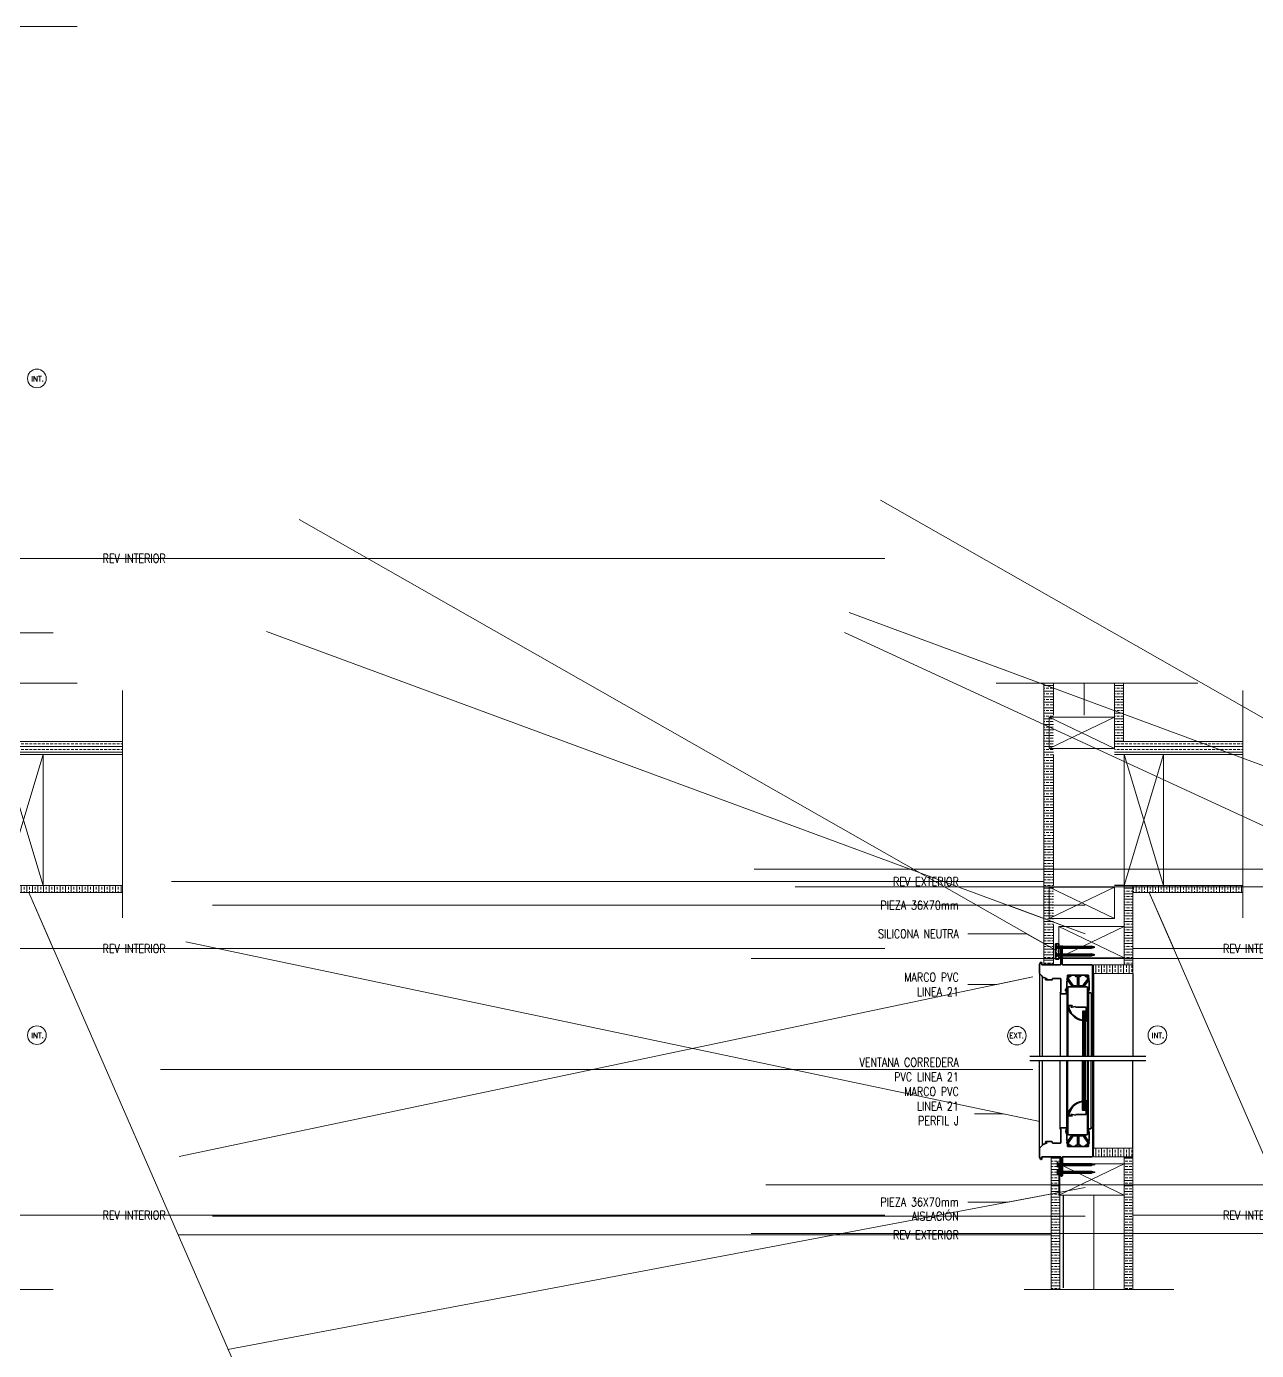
# Model space of a CAD drawing. Header units: metres. Extents: x -2 to 690, y -116 to 73.
# Drawn here: x 150.801 to 152.211, y 29.401 to 30.918 of the extents above; entities that cross this region are included whole.
import ezdxf

# ---------------------------------------------------------------- set-up
doc = ezdxf.new("R2010")
doc.units = ezdxf.units.M
doc.header["$LTSCALE"] = 5
doc.header["$MEASUREMENT"] = 0
doc.layers.get('0').update_dxf_attribs({"color": 30})
doc.layers.get('DEFPOINTS').update_dxf_attribs({"color": 210})
doc.layers.add('_AUX', color=210, linetype='Continuous', lineweight=18, plot=False)
for name, color, linetype, lineweight in [('A-ANNO-SYMB', 3, 'Continuous', 18), ('A-ANNO-TEXT', 3, 'Continuous', 18), ('A-DETL-PATT', 8, 'Continuous', 18), ('A-ELEV-MBE1', 7, 'Continuous', 35), ('A-ELEV-MBE2', 4, 'Continuous', 25), ('A-FURN', 8, 'Continuous', 18), ('A-WALL-PATT', 8, 'Continuous', 18), ('A-WALL-STUD', 3, 'Continuous', 18)]:
    doc.layers.add(name, color=color, linetype=linetype, lineweight=lineweight)
doc.styles.add('E-ROMANS', font='romans.shx', dxfattribs={"width": 0.8})
doc.dimstyles.new('E-0100_TICK_12', dxfattribs={"dimscale": 0.001, "dimtxt": 120, "dimasz": 120, "dimexe": 60, "dimexo": 40, "dimgap": 60, "dimtad": 0, "dimzin": 0, "dimdsep": 46, "dimtxsty": 'E-ROMANS', "dimblk": 'OBLIQUE', "dimcen": 60, "dimclrd": 256, "dimclre": 256, "dimclrt": 256, "dimadec": 0, "dimazin": 0, "dimtfac": 1, "dimtmove": 1, "dimatfit": 3, "dimldrblk": 'OPEN90', "dimfxl": 1, "dimtfill": 1, "dimtolj": 1, "dimtzin": 0, "dimlwd": -1, "dimarcsym": 0})
pattern_1 = [(0, (-418.9379175, 6.1495765), (0, 0.00635), []), (0, (-418.9379175, 6.1527515), (0, 0.00635), [0.003175, -0.0015875])]
pattern_2 = [(0, (1.2842665, 4e-15), (0, 0.00635), []), (0, (1.2842665, 0.003175), (0, 0.00635), [0.003175, -0.0015875])]

# ---------------------------------------------------------------- blocks, each defined once
blk = doc.blocks.new('_Oblique')
at = {"color": 0, "linetype": 'ByBlock', "lineweight": -2}
blk.add_line((-0.5, -0.5), (0.5, 0.5), dxfattribs=at)

msp = doc.modelspace()

# ---------------------------------------------------------------- hatches: boundary and pattern name
at = {"layer": 'A-DETL-PATT'}
h = msp.add_hatch(dxfattribs=at)
h.set_pattern_fill('BRASS', color=256, scale=0.001, style=0)
h.set_pattern_definition(pattern_2)
h.paths.add_polyline_path([(151.9783, 30.0835), (151.9783, 30.1285), (151.9783, 30.1653), (151.9673, 30.1653), (151.9673, 29.9935), (151.9783, 29.9935)])
h = msp.add_hatch(dxfattribs=at)
h.set_pattern_fill('BRASS', color=256, scale=0.001, style=0)
h.set_pattern_definition(pattern_2)
h.paths.add_polyline_path([(152.0583, 30.1653), (152.0483, 30.1653), (152.0483, 30.0985), (152.0583, 30.0985)])
h = msp.add_hatch(dxfattribs=at)
h.set_pattern_fill('BRASS', color=256, scale=0.001, style=0)
h.set_pattern_definition([(0, (0, 0), (0, 0.00635), []), (0, (0, 0.003175), (0, 0.00635), [0.003175, -0.0015875])])
h.paths.add_polyline_path([(150.9111, 30.0985), (150.7641, 30.0985), (150.7641, 30.0835), (150.9111, 30.0835)])
h = msp.add_hatch(dxfattribs=at)
h.set_pattern_fill('BRASS', color=256, scale=0.001, style=0)
h.set_pattern_definition(pattern_2)
h.paths.add_polyline_path([(152.1954, 30.0985), (152.0483, 30.0985), (152.0483, 30.0835), (152.1954, 30.0835)])
h = msp.add_hatch(dxfattribs=at)
h.set_pattern_fill('BRASS', color=256, scale=0.001, style=0)
h.set_pattern_definition(pattern_1)
h.paths.add_polyline_path([(151.9783, 29.9335), (151.9783, 29.9935), (151.9673, 29.9935), (151.9673, 29.8435), (151.9783, 29.8435), (151.9783, 29.8885)])
h = msp.add_hatch(dxfattribs=at)
h.set_pattern_fill('BRASS', color=256, scale=0.001, angle=90, style=0)
h.set_pattern_definition([(90, (-420.222184, 6.1495765), (-0.00635, 4e-19), []), (90, (-420.225359, 6.1495765), (-0.00635, 4e-19), [0.003175, -0.0015875])])
h.paths.add_polyline_path([(150.9111, 29.9335), (150.8501, 29.9335), (150.8501, 29.9335), (150.8051, 29.9335), (150.8051, 29.9335), (150.7851, 29.9335), (150.7851, 29.9255), (150.9111, 29.9255)])
h = msp.add_hatch(dxfattribs=at)
h.set_pattern_fill('BRASS', color=256, scale=0.001, style=0)
h.set_pattern_definition(pattern_1)
h.paths.add_polyline_path([(152.0693, 29.9335), (152.0593, 29.9335), (152.0593, 29.8427), (152.0693, 29.8427)])
h = msp.add_hatch(dxfattribs=at)
h.set_pattern_fill('BRASS', color=256, scale=0.001, angle=90, style=0)
h.set_pattern_definition([(90, (-418.9379175, 6.1495765), (-0.00635, 4e-19), []), (90, (-418.9410925, 6.1495765), (-0.00635, 4e-19), [0.003175, -0.0015875])])
h.paths.add_polyline_path([(152.1954, 29.9335), (152.1343, 29.9335), (152.1343, 29.9335), (152.0893, 29.9335), (152.0893, 29.9335), (152.0693, 29.9335), (152.0693, 29.9255), (152.1954, 29.9255)])
h = msp.add_hatch(dxfattribs=at)
h.set_pattern_fill('BRASS', color=256, scale=0.001, angle=90, style=0)
h.set_pattern_definition([(270, (1.2842054, 59.4652236), (-0.00635, -4e-19), []), (270, (1.2810304, 59.4652236), (-0.00635, -4e-19), [0.003175, -0.0015875])])
h.paths.add_polyline_path([(152.0241, 29.8425), (152.0241, 29.8325), (152.0693, 29.8325), (152.0693, 29.8425)])
h = msp.add_hatch(dxfattribs=at)
h.set_pattern_fill('BRASS', color=256, scale=0.001, angle=90, style=0)
h.set_pattern_definition([(90, (1.2842665, 4e-15), (-0.00635, 4e-19), []), (90, (1.2810915, 4e-15), (-0.00635, 4e-19), [0.003175, -0.0015875])])
h.paths.add_polyline_path([(152.0693, 29.6327), (152.0242, 29.6327), (152.0242, 29.6227), (152.0693, 29.6227)])
h = msp.add_hatch(dxfattribs=at)
h.set_pattern_fill('BRASS', color=256, scale=0.001, style=0)
h.set_pattern_definition([(0, (1.2842665, -0.0017876), (0, 0.00635), []), (0, (1.2842665, 0.0013874), (0, 0.00635), [0.003175, -0.0015875])])
h.paths.add_polyline_path([(152.0693, 29.6227), (152.0593, 29.6227), (152.0593, 29.4706), (152.0693, 29.4706)])
h.paths.add_polyline_path([(151.9856, 29.6217), (151.9756, 29.6217), (151.9756, 29.4706), (151.9856, 29.4706)])

# ---------------------------------------------------------------- linework, layer by layer
at = {"layer": '_AUX'}
for p, q in [((150.9111, 29.8965), (150.9111, 30.1568)), ((152.1954, 29.8965), (152.1954, 30.1568))]:
    msp.add_line(p, q, dxfattribs=at)
for points in [[(150.6284, 30.9177), (150.8594, 30.9177)], [(150.6606, 30.2229), (150.8318, 30.2229)], [(150.6284, 30.1653), (150.8594, 30.1653)], [(151.9126, 30.1653), (152.1437, 30.1653)], [(150.6606, 29.4706), (150.8318, 29.4706)], [(151.9448, 29.4706), (152.116, 29.4706)]]:
    msp.add_lwpolyline(points, dxfattribs=at)
at = {"layer": 'A-ANNO-SYMB'}
for p, q in [((151.9783, 30.1285), (151.9783, 30.1653)), ((151.9783, 29.9335), (151.9783, 30.0835)), ((150.9111, 29.9335), (150.7751, 29.9335)), ((152.1954, 29.9335), (152.0593, 29.9335)), ((150.9111, 29.9255), (150.7851, 29.9255)), ((152.1954, 29.9255), (152.0693, 29.9255)), ((151.9783, 29.8435), (151.9683, 29.8435)), ((151.9856, 29.6217), (151.9756, 29.6217))]:
    msp.add_line(p, q, dxfattribs=at)
for points in [[(151.9673, 29.9935), (151.9673, 30.1653)], [(152.0483, 30.0985), (152.0483, 30.1653)], [(152.0583, 30.0985), (152.0583, 30.1653)], [(150.7641, 30.0985), (150.9111, 30.0985)], [(152.0483, 30.0985), (152.1954, 30.0985)], [(150.7641, 30.0835), (150.9111, 30.0835)], [(150.8201, 30.0835), (150.7751, 29.9335)], [(150.8201, 29.9335), (150.7751, 30.0835)], [(152.0483, 30.0835), (152.1954, 30.0835)], [(152.1043, 30.0835), (152.0593, 29.9335)], [(152.1043, 29.9335), (152.0593, 30.0835)], [(151.9673, 29.8435), (151.9673, 29.9935)], [(152.0593, 29.9335), (152.0593, 29.8427)], [(152.0693, 29.8427), (152.0693, 29.9335)], [(151.9783, 29.8885), (151.9783, 29.8435), (151.9673, 29.8435)], [(152.0693, 29.8427), (152.0593, 29.8427)], [(151.9756, 29.6217), (151.9756, 29.4706)], [(151.9856, 29.4706), (151.9856, 29.6217)], [(152.0593, 29.4706), (152.0593, 29.6217)], [(152.0593, 29.6217), (152.0693, 29.6217)], [(152.0693, 29.6217), (152.0693, 29.4706)]]:
    msp.add_lwpolyline(points, dxfattribs=at)
for points in [[(150.7751, 29.9335), (150.7751, 30.0835), (150.8201, 30.0835), (150.8201, 29.9335)], [(152.0593, 29.9335), (152.0593, 30.0835), (152.1043, 30.0835), (152.1043, 29.9335)], [(152.0241, 29.8425), (152.0693, 29.8425), (152.0693, 29.8325), (152.0241, 29.8325)], [(152.0242, 29.6227), (152.0693, 29.6227), (152.0693, 29.6327), (152.0242, 29.6327)]]:
    msp.add_lwpolyline(points, close=True, dxfattribs=at)
at = {"layer": 'A-ANNO-TEXT'}
for centre, radius, start, end in [((150.8131, 30.5144), 0.0107, 0, 180), ((150.8131, 30.5144), 0.0107, 180, 0), ((150.8131, 29.762), 0.0107, 0, 180), ((151.9363, 29.7614), 0.0106, 0, 180), ((152.0974, 29.762), 0.0107, 0, 180), ((150.8131, 29.762), 0.0107, 180, 0), ((151.9363, 29.7614), 0.0106, 180, 0), ((152.0974, 29.762), 0.0107, 180, 0)]:
    msp.add_arc(centre, radius, start, end, dxfattribs=at)
at = {"layer": 'A-ELEV-MBE1'}
for p, q in [((151.9805, 29.8667), (151.9805, 29.8491)), ((151.9843, 29.8667), (151.9805, 29.8667)), ((151.9843, 29.8491), (151.9843, 29.8667)), ((151.9865, 29.8641), (151.9865, 29.843)), ((151.9883, 29.843), (151.9883, 29.8641)), ((151.9621, 29.8424), (151.9621, 29.8329)), ((151.9635, 29.8453), (151.9622, 29.8426)), ((151.9649, 29.8449), (151.9649, 29.843)), ((151.986, 29.8425), (151.9653, 29.8425)), ((151.9805, 29.8491), (151.9843, 29.8491)), ((152.0221, 29.8425), (151.9888, 29.8425)), ((152.0231, 29.8099), (152.0231, 29.8415)), ((151.9622, 29.8327), (151.9654, 29.8295)), ((151.9654, 29.8294), (151.9654, 29.8284)), ((151.9657, 29.8282), (151.9671, 29.8282)), ((151.971, 29.8267), (151.9671, 29.8282)), ((151.969, 29.8258), (151.969, 29.8258)), ((151.971, 29.8267), (151.9695, 29.8264)), ((151.9696, 29.8252), (151.9764, 29.8252)), ((151.9769, 29.8257), (151.9769, 29.8263)), ((151.9774, 29.8268), (151.9862, 29.8268)), ((151.9867, 29.8263), (151.9867, 29.811)), ((151.9934, 29.8235), (151.9942, 29.8248)), ((151.9939, 29.827), (151.9937, 29.8266)), ((151.9937, 29.8263), (151.9993, 29.8184)), ((151.9948, 29.8303), (151.994, 29.8271)), ((151.9942, 29.8307), (152.0184, 29.8307)), ((151.9942, 29.8279), (151.9942, 29.8307)), ((151.9942, 29.8248), (151.9942, 29.8256)), ((151.9942, 29.8248), (151.9942, 29.8248)), ((151.9978, 29.8307), (151.9953, 29.8307)), ((151.9953, 29.8267), (151.9959, 29.8289)), ((152.0004, 29.8192), (151.9954, 29.8263)), ((151.9964, 29.8293), (151.9978, 29.8293)), ((151.9983, 29.8298), (151.9983, 29.8302)), ((152.0033, 29.8302), (152.0033, 29.8298)), ((152.0091, 29.8307), (152.0038, 29.8307)), ((152.0038, 29.8293), (152.0053, 29.8293)), ((152.0057, 29.8288), (152.0057, 29.8192)), ((152.0071, 29.8192), (152.0071, 29.8288)), ((152.0076, 29.8293), (152.0091, 29.8293)), ((152.0096, 29.8298), (152.0096, 29.8302)), ((152.0175, 29.8263), (152.0124, 29.8192)), ((152.0136, 29.8184), (152.0192, 29.8263)), ((152.0145, 29.8302), (152.0145, 29.8298)), ((152.0175, 29.8307), (152.015, 29.8307)), ((152.015, 29.8293), (152.0165, 29.8293)), ((152.017, 29.8289), (152.0176, 29.8267)), ((152.0189, 29.8271), (152.018, 29.8303)), ((152.0184, 29.829), (152.0184, 29.8307)), ((152.0184, 29.8252), (152.0184, 29.8248)), ((152.0184, 29.8248), (152.0191, 29.8235)), ((152.0192, 29.8266), (152.0189, 29.827)), ((151.9867, 29.8094), (151.9929, 29.8094)), ((151.9934, 29.8099), (151.9934, 29.8235)), ((151.9947, 29.8165), (151.9947, 29.8153)), ((152.017, 29.8175), (151.9957, 29.8175)), ((152.0053, 29.8187), (152.0012, 29.8187)), ((152.0012, 29.8174), (152.0116, 29.8174)), ((152.0116, 29.8187), (152.0076, 29.8187)), ((152.0172, 29.7788), (152.0172, 29.8172)), ((152.0182, 29.8128), (152.0182, 29.8114)), ((152.0191, 29.8235), (152.0191, 29.8138)), ((152.0192, 29.8104), (152.0209, 29.8104)), ((152.0214, 29.8099), (152.0214, 29.8099)), ((152.0218, 29.8094), (152.0226, 29.8094)), ((151.9947, 29.7958), (151.9947, 29.7964)), ((151.9947, 29.7953), (151.9947, 29.7958)), ((151.9957, 29.7956), (151.9957, 29.7953)), ((151.9992, 29.7958), (151.9959, 29.7958)), ((151.9982, 29.7946), (151.9982, 29.7946)), ((152.0001, 29.7955), (151.9987, 29.7952)), ((151.9988, 29.794), (151.9998, 29.794)), ((152.0001, 29.7955), (151.9992, 29.7958)), ((151.9998, 29.794), (152.0036, 29.7948)), ((152.0036, 29.7948), (152.0036, 29.7945)), ((152.0041, 29.794), (152.0155, 29.794)), ((152.0144, 29.7797), (152.0144, 29.7892)), ((152.0144, 29.7892), (152.0156, 29.7892)), ((152.0156, 29.7797), (152.0144, 29.7797)), ((152.0156, 29.7892), (152.0156, 29.7797)), ((152.0157, 29.7937), (152.0157, 29.7799)), ((152.0157, 29.7783), (152.0167, 29.7783)), ((152.0144, 29.6856), (152.0144, 29.676)), ((152.0156, 29.6856), (152.0144, 29.6856)), ((152.0144, 29.676), (152.0156, 29.676)), ((152.0156, 29.676), (152.0156, 29.6856)), ((152.0158, 29.6869), (152.0168, 29.6869)), ((152.0158, 29.6715), (152.0158, 29.6853)), ((152.0173, 29.6864), (152.0173, 29.648)), ((151.9947, 29.6699), (151.9947, 29.6694)), ((151.9947, 29.6694), (151.9947, 29.6688)), ((151.9957, 29.6696), (151.9957, 29.6699)), ((151.9993, 29.6694), (151.996, 29.6694)), ((151.9983, 29.6706), (151.9983, 29.6707)), ((152.0002, 29.6698), (151.9988, 29.6701)), ((151.9989, 29.6712), (151.9998, 29.6712)), ((152.0002, 29.6698), (151.9993, 29.6694)), ((151.9998, 29.6712), (152.0037, 29.6704)), ((152.0037, 29.6704), (152.0037, 29.6707)), ((152.0042, 29.6712), (152.0155, 29.6712)), ((151.9867, 29.6558), (151.993, 29.6558)), ((151.9867, 29.6389), (151.9867, 29.6542)), ((151.9935, 29.6553), (151.9935, 29.6418)), ((151.9937, 29.6389), (151.9994, 29.6469)), ((151.9947, 29.6488), (151.9947, 29.6499)), ((152.0005, 29.6461), (151.9954, 29.6389)), ((152.017, 29.6478), (151.9957, 29.6478)), ((152.0013, 29.6479), (152.0117, 29.6479)), ((152.0053, 29.6465), (152.0013, 29.6465)), ((152.0058, 29.6364), (152.0058, 29.646)), ((152.0072, 29.646), (152.0072, 29.6364)), ((152.0117, 29.6465), (152.0077, 29.6465)), ((152.0175, 29.6389), (152.0125, 29.6461)), ((152.0136, 29.6469), (152.0193, 29.6389)), ((152.0182, 29.6524), (152.0182, 29.6538)), ((152.0192, 29.6548), (152.0209, 29.6548)), ((152.0192, 29.6418), (152.0192, 29.6514)), ((152.0214, 29.6553), (152.0214, 29.6553)), ((152.0219, 29.6558), (152.0227, 29.6558)), ((152.0232, 29.6553), (152.0232, 29.6237)), ((151.9622, 29.6228), (151.9622, 29.6323)), ((151.9623, 29.6325), (151.9654, 29.6357)), ((151.9655, 29.6359), (151.9655, 29.6368)), ((151.9658, 29.6371), (151.9672, 29.6371)), ((151.971, 29.6385), (151.9672, 29.6371)), ((151.9691, 29.6394), (151.9691, 29.6395)), ((151.971, 29.6385), (151.9696, 29.6388)), ((151.9697, 29.64), (151.9764, 29.64)), ((151.9769, 29.6395), (151.9769, 29.6389)), ((151.9774, 29.6384), (151.9862, 29.6384)), ((151.9935, 29.6418), (151.9943, 29.6405)), ((151.994, 29.6382), (151.9937, 29.6386)), ((151.9949, 29.6349), (151.994, 29.6381)), ((151.9943, 29.6405), (151.9943, 29.6405)), ((151.9943, 29.6405), (151.9943, 29.6396)), ((151.9943, 29.6374), (151.9943, 29.6345)), ((151.9943, 29.6345), (152.0184, 29.6345)), ((151.9954, 29.6385), (151.996, 29.6363)), ((151.9979, 29.6346), (151.9954, 29.6346)), ((151.9964, 29.6359), (151.9979, 29.6359)), ((151.9984, 29.6354), (151.9984, 29.635)), ((152.0034, 29.635), (152.0034, 29.6354)), ((152.0039, 29.6359), (152.0053, 29.6359)), ((152.0091, 29.6346), (152.0039, 29.6346)), ((152.0077, 29.6359), (152.0091, 29.6359)), ((152.0096, 29.6354), (152.0096, 29.635)), ((152.0146, 29.635), (152.0146, 29.6354)), ((152.0151, 29.6359), (152.0166, 29.6359)), ((152.0176, 29.6346), (152.0151, 29.6346)), ((152.017, 29.6363), (152.0176, 29.6385)), ((152.0189, 29.6381), (152.0181, 29.6349)), ((152.0184, 29.6405), (152.0192, 29.6418)), ((152.0184, 29.64), (152.0184, 29.6405)), ((152.0184, 29.6363), (152.0184, 29.6345)), ((152.0193, 29.6386), (152.019, 29.6382)), ((151.9635, 29.62), (151.9622, 29.6226)), ((151.9649, 29.6203), (151.9649, 29.6222)), ((151.986, 29.6227), (151.9654, 29.6227)), ((151.9865, 29.6011), (151.9865, 29.6222)), ((151.9884, 29.6222), (151.9884, 29.6011)), ((152.0222, 29.6227), (151.9889, 29.6227)), ((151.9879, 29.6006), (151.987, 29.6006))]:
    msp.add_line(p, q, dxfattribs=at)
for points in [[(151.9914, 29.8134), (151.9947, 29.8134)], [(151.9914, 29.8134), (151.9947, 29.8134)], [(151.9947, 29.8141), (151.9919, 29.8143)], [(151.9919, 29.8143), (151.9947, 29.8141)], [(151.9947, 29.8138), (151.9919, 29.8139)], [(151.9919, 29.8139), (151.9947, 29.8138)], [(151.9947, 29.8135), (151.9919, 29.8136)], [(151.9919, 29.8136), (151.9947, 29.8135)], [(151.9919, 29.8131), (151.9947, 29.8132)], [(151.9947, 29.8132), (151.9919, 29.8131)], [(151.9919, 29.8128), (151.9947, 29.813)], [(151.9947, 29.813), (151.9919, 29.8128)], [(151.9919, 29.8124), (151.9947, 29.8127)], [(151.9947, 29.8127), (151.9919, 29.8124)], [(151.9947, 29.8144), (151.992, 29.8148)], [(151.992, 29.8148), (151.9947, 29.8144)], [(151.992, 29.8119), (151.9947, 29.8124)], [(151.9947, 29.8124), (151.992, 29.8119)], [(151.9947, 29.8147), (151.9921, 29.8153)], [(151.9921, 29.8153), (151.9947, 29.8147)], [(151.9921, 29.8115), (151.9947, 29.8121)], [(151.9947, 29.8121), (151.9921, 29.8115)], [(151.9947, 29.815), (151.9922, 29.8157)], [(151.9922, 29.8157), (151.9947, 29.815)], [(151.9922, 29.8111), (151.9947, 29.8118)], [(151.9947, 29.8118), (151.9922, 29.8111)], [(151.9947, 29.8153), (151.9924, 29.8161)], [(151.9924, 29.8161), (151.9947, 29.8153)], [(151.9924, 29.8107), (151.9947, 29.8115)], [(151.9947, 29.8115), (151.9924, 29.8107)], [(151.9915, 29.6518), (151.9947, 29.6518)], [(151.9915, 29.6518), (151.9947, 29.6518)], [(151.992, 29.6533), (151.9947, 29.6528)], [(151.9947, 29.6528), (151.992, 29.6533)], [(151.992, 29.6528), (151.9947, 29.6525)], [(151.9947, 29.6525), (151.992, 29.6528)], [(151.992, 29.6524), (151.9947, 29.6522)], [(151.9947, 29.6522), (151.992, 29.6524)], [(151.992, 29.6521), (151.9947, 29.652)], [(151.9947, 29.652), (151.992, 29.6521)], [(151.9947, 29.6517), (151.992, 29.6516)], [(151.992, 29.6516), (151.9947, 29.6517)], [(151.9947, 29.6515), (151.992, 29.6513)], [(151.992, 29.6513), (151.9947, 29.6515)], [(151.9947, 29.6512), (151.992, 29.6509)], [(151.992, 29.6509), (151.9947, 29.6512)], [(151.9947, 29.6509), (151.992, 29.6504)], [(151.992, 29.6504), (151.9947, 29.6509)], [(151.9921, 29.6537), (151.9947, 29.6531)], [(151.9947, 29.6531), (151.9921, 29.6537)], [(151.9947, 29.6505), (151.9921, 29.6499)], [(151.9921, 29.6499), (151.9947, 29.6505)], [(151.9922, 29.6542), (151.9947, 29.6534)], [(151.9947, 29.6534), (151.9922, 29.6542)], [(151.9947, 29.6502), (151.9922, 29.6495)], [(151.9922, 29.6495), (151.9947, 29.6502)], [(151.9924, 29.6545), (151.9947, 29.6538)], [(151.9947, 29.6538), (151.9924, 29.6545)], [(151.9947, 29.6499), (151.9924, 29.6492)], [(151.9924, 29.6492), (151.9947, 29.6499)]]:
    msp.add_lwpolyline(points, dxfattribs=at)
for points in [[(151.9947, 29.8153), (151.9947, 29.7972, 0.414214), (151.9949, 29.7969), (151.9952, 29.7969)], [(151.9947, 29.6499), (151.9947, 29.668, -0.414214), (151.995, 29.6683), (151.9952, 29.6683)]]:
    msp.add_lwpolyline(points, format="xyb", dxfattribs=at)
for centre, radius, start, end in [((151.987, 29.8641), 0.000493, 90, 180), ((151.9878, 29.8641), 0.000493, 0, 90), ((151.9626, 29.8424), 0.000504, 154.1478, 180.0018), ((151.9641, 29.8449), 0.000731, 0, 154.1534), ((151.9653, 29.843), 0.000493, 180, 270), ((151.986, 29.843), 0.000504, 270, 0), ((151.9888, 29.843), 0.000504, 180, 270), ((152.0221, 29.8415), 0.00101, 360, 90), ((151.9624, 29.8329), 0.000252, 179.9916, 224.9915), ((151.9652, 29.8294), 0.000252, 359.9916, 44.9915), ((151.9657, 29.8284), 0.000252, 180.0112, 270.0112), ((151.9696, 29.8258), 0.000605, 101.9988, 180.0005), ((151.9696, 29.8258), 0.00058, 179.9951, 269.9952), ((151.9764, 29.8257), 0.000504, 270, 0), ((151.9774, 29.8263), 0.000504, 89.9944, 179.9944), ((151.9862, 29.8263), 0.000504, 0.0056, 90.0056), ((151.9939, 29.8265), 0.00025, 144.6957, 215.3043), ((151.9937, 29.8272), 0.00025, 324.6583, 344.9599), ((151.9953, 29.8302), 0.000493, 89.9975, 164.9997), ((151.9958, 29.8266), 0.000493, 165.0003, 215.3031), ((151.9964, 29.8288), 0.000493, 89.9975, 164.9997), ((151.9978, 29.8302), 0.000493, 360, 90), ((151.9978, 29.8298), 0.000493, 270, 0), ((152.0038, 29.8302), 0.000493, 90, 180), ((152.0038, 29.8298), 0.000493, 180, 270), ((152.0053, 29.8288), 0.000493, 360, 90), ((152.0076, 29.8288), 0.000493, 90, 180), ((152.0091, 29.8302), 0.000493, 360, 90), ((152.0091, 29.8298), 0.000493, 270, 0), ((152.015, 29.8302), 0.000493, 90, 180), ((152.015, 29.8298), 0.000493, 180, 270), ((152.0165, 29.8288), 0.000493, 15.0003, 90.0025), ((152.0175, 29.8302), 0.000493, 15.0003, 90.0025), ((152.0171, 29.8266), 0.000493, 324.6969, 14.9997), ((152.0191, 29.8272), 0.00025, 194.9886, 215.2773), ((152.019, 29.8265), 0.00025, 324.6957, 35.3043), ((151.9867, 29.8102), 0.000787, 90, 270), ((151.9929, 29.8099), 0.000504, 270, 0), ((151.9957, 29.8165), 0.001, 90, 180), ((152.0012, 29.8197), 0.00236, 215.3081, 270.0002), ((152.0012, 29.8197), 0.000986, 215.3095, 269.9984), ((152.0053, 29.8192), 0.000493, 270, 0), ((152.0076, 29.8192), 0.000493, 180, 270), ((152.0116, 29.8197), 0.000986, 270.0016, 324.6905), ((152.0116, 29.8197), 0.00236, 269.9998, 324.6919), ((152.019, 29.8128), 0.000788, 94.5914, 179.9987), ((152.0192, 29.8114), 0.00101, 180, 270), ((152.0189, 29.8138), 0.000252, 274.599, 0.0027), ((152.0209, 29.8099), 0.000496, 360, 90), ((152.0218, 29.8099), 0.000496, 180, 270), ((152.0226, 29.8099), 0.000496, 270, 0), ((151.9952, 29.7964), 0.000493, 90, 180), ((152.014, 29.7983), 0.0196, 188.795, 261.9698), ((151.9959, 29.7956), 0.000246, 90, 180), ((152.0143, 29.7979), 0.0188, 187.9538, 260.8796), ((151.9988, 29.7946), 0.000601, 102.0067, 180.0019), ((151.9988, 29.7946), 0.000576, 180, 270), ((152.0041, 29.7945), 0.000501, 180.0113, 270), ((152.0157, 29.7791), 0.000782, 90, 270), ((152.0167, 29.7788), 0.000501, 270, 0.0113), ((152.0141, 29.6669), 0.0196, 98.0302, 171.205), ((152.0144, 29.6673), 0.0188, 99.1204, 172.0462), ((152.0158, 29.6861), 0.000782, 90, 270), ((152.0168, 29.6864), 0.000501, 359.9887, 90), ((151.9952, 29.6688), 0.000493, 180, 270), ((151.996, 29.6696), 0.000246, 180, 270), ((151.9989, 29.6707), 0.000576, 90, 180), ((151.9989, 29.6706), 0.000601, 179.9981, 257.9933), ((152.0042, 29.6707), 0.000501, 90, 179.9887), ((151.9867, 29.655), 0.000787, 90, 270), ((151.993, 29.6553), 0.000504, 360, 90), ((151.9957, 29.6488), 0.001, 180, 270), ((152.0013, 29.6455), 0.00236, 89.9998, 144.6919), ((152.0013, 29.6455), 0.000986, 90.0016, 144.6905), ((152.0053, 29.646), 0.000493, 360, 90), ((152.0077, 29.646), 0.000493, 90, 180), ((152.0117, 29.6455), 0.00236, 35.3081, 90.0002), ((152.0117, 29.6455), 0.000986, 35.3095, 89.9984), ((152.0192, 29.6538), 0.00101, 90, 180), ((152.019, 29.6524), 0.000788, 180.0013, 265.4086), ((152.0189, 29.6514), 0.000252, 359.9973, 85.401), ((152.0209, 29.6553), 0.000496, 270, 0), ((152.0219, 29.6553), 0.000496, 90, 180), ((152.0227, 29.6553), 0.000496, 360, 90), ((151.9624, 29.6323), 0.000252, 135.0085, 180.0084), ((151.9653, 29.6359), 0.000252, 315.0085, 0.0084), ((151.9658, 29.6368), 0.000252, 89.9888, 179.9888), ((151.9697, 29.6395), 0.00058, 90.0048, 180.0049), ((151.9697, 29.6394), 0.000605, 179.9995, 258.0012), ((151.9764, 29.6395), 0.000504, 360, 90), ((151.9774, 29.6389), 0.000504, 180.0056, 270.0056), ((151.9862, 29.6389), 0.000504, 269.9944, 359.9944), ((151.9939, 29.6387), 0.00025, 144.6957, 215.3043), ((151.9938, 29.6381), 0.00025, 15.0401, 35.3417), ((151.9954, 29.635), 0.000493, 195.0003, 270.0025), ((151.9958, 29.6386), 0.000493, 144.6969, 194.9997), ((151.9964, 29.6364), 0.000493, 195.0003, 270.0025), ((151.9979, 29.6354), 0.000493, 360, 90), ((151.9979, 29.635), 0.000493, 270, 0), ((152.0039, 29.6354), 0.000493, 90, 180), ((152.0039, 29.635), 0.000493, 180, 270), ((152.0053, 29.6364), 0.000493, 270, 0), ((152.0077, 29.6364), 0.000493, 180, 270), ((152.0091, 29.6354), 0.000493, 360, 90), ((152.0091, 29.635), 0.000493, 270, 0), ((152.0151, 29.6354), 0.000493, 90, 180), ((152.0151, 29.635), 0.000493, 180, 270), ((152.0166, 29.6364), 0.000493, 269.9975, 344.9997), ((152.0171, 29.6386), 0.000493, 345.0003, 35.3031), ((152.0176, 29.635), 0.000493, 269.9975, 344.9997), ((152.0192, 29.6381), 0.00025, 144.7227, 165.0114), ((152.0191, 29.6387), 0.00025, 324.6957, 35.3043), ((151.9627, 29.6228), 0.000504, 179.9982, 205.8522), ((151.9642, 29.6203), 0.000731, 205.8466, 0), ((151.9654, 29.6222), 0.000493, 90, 180), ((151.986, 29.6222), 0.000504, 360, 90), ((151.9889, 29.6222), 0.000504, 90, 180), ((152.0222, 29.6237), 0.00101, 270, 0), ((151.987, 29.6011), 0.000493, 180, 270), ((151.9879, 29.6011), 0.000493, 270, 0)]:
    msp.add_arc(centre, radius, start, end, dxfattribs=at)
at = {"layer": 'A-ELEV-MBE2'}
for p, q in [((152.0593, 29.9335), (152.0483, 29.9335)), ((151.981, 29.8596), (151.981, 29.8659)), ((151.9848, 29.8628), (151.981, 29.8628)), ((151.981, 29.8508), (151.981, 29.8571)), ((151.9838, 29.8628), (152.0218, 29.8628)), ((151.9848, 29.8612), (151.9848, 29.8643)), ((151.9848, 29.8638), (152.0218, 29.8638)), ((151.9848, 29.8635), (151.9865, 29.8618)), ((151.9848, 29.8618), (152.0218, 29.8618)), ((151.9848, 29.8524), (151.9848, 29.8555)), ((151.9848, 29.855), (152.0218, 29.855)), ((151.9848, 29.8547), (151.9865, 29.853)), ((151.9864, 29.8638), (151.9884, 29.8618)), ((151.9864, 29.855), (151.9884, 29.853)), ((151.9883, 29.8638), (151.9903, 29.8618)), ((151.9883, 29.855), (151.9903, 29.853)), ((151.9902, 29.8638), (151.9922, 29.8618)), ((151.9902, 29.855), (151.9922, 29.853)), ((151.9922, 29.8638), (151.9942, 29.8618)), ((151.9922, 29.855), (151.9942, 29.853)), ((151.9941, 29.8638), (151.9961, 29.8618)), ((151.9941, 29.855), (151.9961, 29.853)), ((151.996, 29.8638), (151.998, 29.8618)), ((151.996, 29.855), (151.998, 29.853)), ((151.9979, 29.8638), (151.9999, 29.8618)), ((151.9979, 29.855), (151.9999, 29.853)), ((151.9999, 29.8638), (152.0019, 29.8618)), ((151.9999, 29.855), (152.0019, 29.853)), ((152.0018, 29.8638), (152.0038, 29.8618)), ((152.0018, 29.855), (152.0038, 29.853)), ((152.0037, 29.8638), (152.0057, 29.8618)), ((152.0037, 29.855), (152.0057, 29.853)), ((152.0056, 29.8638), (152.0076, 29.8618)), ((152.0056, 29.855), (152.0076, 29.853)), ((152.0076, 29.8638), (152.0096, 29.8618)), ((152.0076, 29.855), (152.0096, 29.853)), ((152.0095, 29.8638), (152.0115, 29.8618)), ((152.0095, 29.855), (152.0115, 29.853)), ((152.0114, 29.8638), (152.0134, 29.8618)), ((152.0114, 29.855), (152.0134, 29.853)), ((152.0133, 29.8638), (152.0153, 29.8618)), ((152.0133, 29.855), (152.0153, 29.853)), ((152.0152, 29.8638), (152.0173, 29.8618)), ((152.0152, 29.855), (152.0173, 29.853)), ((152.0172, 29.8638), (152.0192, 29.8618)), ((152.0172, 29.855), (152.0192, 29.853)), ((152.0191, 29.8638), (152.0211, 29.8618)), ((152.0191, 29.855), (152.0211, 29.853)), ((152.021, 29.8638), (152.0228, 29.862)), ((152.021, 29.855), (152.0228, 29.8532)), ((152.0256, 29.8628), (152.0218, 29.8638)), ((152.0218, 29.8618), (152.0256, 29.8628)), ((152.0218, 29.8628), (152.0256, 29.8628)), ((152.0256, 29.854), (152.0218, 29.855)), ((152.0234, 29.8634), (152.0243, 29.8624)), ((151.9848, 29.854), (151.981, 29.854)), ((151.9838, 29.854), (152.0218, 29.854)), ((151.9848, 29.853), (152.0218, 29.853)), ((152.0218, 29.853), (152.0256, 29.854)), ((152.0218, 29.854), (152.0256, 29.854)), ((152.0234, 29.8546), (152.0243, 29.8536)), ((151.9621, 29.8329), (151.9621, 29.7376)), ((151.9654, 29.8284), (151.9654, 29.7376)), ((151.9859, 29.8102), (151.9859, 29.7376)), ((151.9934, 29.8099), (151.9934, 29.7376)), ((152.0182, 29.8114), (152.0182, 29.7376)), ((152.0214, 29.8099), (152.0214, 29.7376)), ((152.0231, 29.8099), (152.0231, 29.7376)), ((151.9947, 29.7972), (151.9947, 29.7376)), ((152.0118, 29.7895), (152.0118, 29.7376)), ((152.0128, 29.7376), (152.0128, 29.7895)), ((152.0137, 29.7376), (152.0137, 29.7895)), ((152.0149, 29.7791), (152.0149, 29.7376)), ((152.0172, 29.7788), (152.0172, 29.7376)), ((151.9622, 29.6323), (151.9622, 29.7326)), ((151.9655, 29.6368), (151.9655, 29.7326)), ((151.9859, 29.655), (151.9859, 29.7326)), ((151.9935, 29.6553), (151.9935, 29.7326)), ((151.9947, 29.668), (151.9947, 29.7326)), ((152.0118, 29.6757), (152.0118, 29.7326)), ((152.0128, 29.7326), (152.0128, 29.6757)), ((152.0138, 29.7326), (152.0138, 29.6757)), ((152.015, 29.6861), (152.015, 29.7326)), ((152.0173, 29.6864), (152.0173, 29.7326)), ((152.0182, 29.6538), (152.0182, 29.7326)), ((152.0214, 29.6553), (152.0214, 29.7326)), ((152.0232, 29.6553), (152.0232, 29.7326)), ((151.9825, 29.617), (151.9825, 29.6107)), ((151.9848, 29.6138), (151.9825, 29.6138)), ((151.9838, 29.6138), (152.0218, 29.6138)), ((151.9848, 29.6154), (151.9848, 29.6123)), ((151.9848, 29.6148), (152.0218, 29.6148)), ((151.9848, 29.6131), (151.9865, 29.6148)), ((151.9848, 29.6128), (152.0218, 29.6128)), ((151.9864, 29.6128), (151.9884, 29.6148)), ((151.9883, 29.6128), (151.9903, 29.6148)), ((151.9902, 29.6128), (151.9922, 29.6148)), ((151.9922, 29.6128), (151.9942, 29.6148)), ((151.9941, 29.6128), (151.9961, 29.6148)), ((151.996, 29.6128), (151.998, 29.6148)), ((151.9979, 29.6128), (151.9999, 29.6148)), ((151.9999, 29.6128), (152.0019, 29.6148)), ((152.0018, 29.6128), (152.0038, 29.6148)), ((152.0037, 29.6128), (152.0057, 29.6148)), ((152.0056, 29.6128), (152.0076, 29.6148)), ((152.0076, 29.6128), (152.0096, 29.6148)), ((152.0095, 29.6128), (152.0115, 29.6148)), ((152.0114, 29.6128), (152.0134, 29.6148)), ((152.0133, 29.6128), (152.0153, 29.6148)), ((152.0152, 29.6128), (152.0173, 29.6148)), ((152.0172, 29.6128), (152.0192, 29.6148)), ((152.0191, 29.6128), (152.0211, 29.6148)), ((152.021, 29.6128), (152.0228, 29.6146)), ((152.0218, 29.6148), (152.0256, 29.6138)), ((152.0256, 29.6138), (152.0218, 29.6128)), ((152.0218, 29.6138), (152.0256, 29.6138)), ((152.0234, 29.6133), (152.0243, 29.6142)), ((151.9825, 29.6082), (151.9825, 29.6019)), ((151.9848, 29.605), (151.9825, 29.605)), ((151.9848, 29.6066), (151.9848, 29.6035)), ((151.9848, 29.606), (152.0218, 29.606)), ((151.9848, 29.6043), (151.9865, 29.606)), ((151.9848, 29.605), (152.0218, 29.605)), ((151.9848, 29.604), (152.0218, 29.604)), ((151.9864, 29.604), (151.9884, 29.606)), ((151.9883, 29.604), (151.9903, 29.606)), ((151.9902, 29.604), (151.9922, 29.606)), ((151.9922, 29.604), (151.9942, 29.606)), ((151.9941, 29.604), (151.9961, 29.606)), ((151.996, 29.604), (151.998, 29.606)), ((151.9979, 29.604), (151.9999, 29.606)), ((151.9999, 29.604), (152.0019, 29.606)), ((152.0018, 29.604), (152.0038, 29.606)), ((152.0037, 29.604), (152.0057, 29.606)), ((152.0056, 29.604), (152.0076, 29.606)), ((152.0076, 29.604), (152.0096, 29.606)), ((152.0095, 29.604), (152.0115, 29.606)), ((152.0114, 29.604), (152.0134, 29.606)), ((152.0133, 29.604), (152.0153, 29.606)), ((152.0152, 29.604), (152.0173, 29.606)), ((152.0172, 29.604), (152.0192, 29.606)), ((152.0191, 29.604), (152.0211, 29.606)), ((152.021, 29.604), (152.0228, 29.6058)), ((152.0218, 29.606), (152.0256, 29.605)), ((152.0256, 29.605), (152.0218, 29.604)), ((152.0218, 29.605), (152.0256, 29.605)), ((152.0234, 29.6044), (152.0243, 29.6054)), ((151.9893, 29.5785), (151.9893, 29.4724))]:
    msp.add_line(p, q, dxfattribs=at)
for points in [[(152.0241, 29.8325), (152.0242, 29.7376)], [(152.0693, 29.8325), (152.0693, 29.7376)], [(152.0142, 29.7376), (152.0142, 29.789), (152.0137, 29.7895), (152.0118, 29.7895), (152.0113, 29.789), (152.0113, 29.7376)], [(152.0143, 29.7326), (152.0143, 29.6762), (152.0138, 29.6757), (152.0118, 29.6757), (152.0113, 29.6762), (152.0113, 29.7326)], [(152.0242, 29.7326), (152.0242, 29.6327)], [(152.0693, 29.6327), (152.0693, 29.7326)]]:
    msp.add_lwpolyline(points, dxfattribs=at)
for centre, radius, start, end in [((151.9837, 29.8671), 0.00295, 202.9179, 290.8079), ((151.9854, 29.8811), 0.0177, 255.5998, 267.9579), ((151.9854, 29.8445), 0.0177, 92.0421, 104.4002), ((151.9837, 29.8585), 0.00295, 69.1921, 157.0821), ((151.9837, 29.8583), 0.00295, 202.9179, 290.8079), ((151.9854, 29.8723), 0.0177, 255.5998, 267.9579), ((151.9854, 29.8357), 0.0177, 92.0421, 104.4002), ((151.9837, 29.8497), 0.00295, 69.1921, 157.0821), ((151.9852, 29.6181), 0.00295, 202.9179, 260.64), ((151.9869, 29.6321), 0.0177, 255.5998, 262.9876), ((151.9869, 29.5955), 0.0177, 97.0124, 104.4002), ((151.9852, 29.6096), 0.00295, 99.36, 157.0821), ((151.9852, 29.6093), 0.00295, 202.9179, 260.64), ((151.9869, 29.6233), 0.0177, 255.5998, 262.9876), ((151.9869, 29.5867), 0.0177, 97.0124, 104.4002), ((151.9852, 29.6007), 0.00295, 99.36, 157.0821)]:
    msp.add_arc(centre, radius, start, end, dxfattribs=at)
at = {"layer": 'A-FURN'}
for p, q in [((152.0144, 29.7876), (152.0156, 29.7888)), ((152.0144, 29.787), (152.0156, 29.7882)), ((152.0144, 29.7863), (152.0156, 29.7875)), ((152.0144, 29.7857), (152.0156, 29.7868)), ((152.0144, 29.7837), (152.0156, 29.7849)), ((152.0144, 29.783), (152.0156, 29.7842)), ((152.0144, 29.7824), (152.0156, 29.7836)), ((152.0144, 29.7817), (152.0156, 29.7829)), ((152.0144, 29.7798), (152.0156, 29.781)), ((152.0149, 29.7797), (152.0156, 29.7803)), ((152.0144, 29.6855), (152.0156, 29.6843)), ((152.0144, 29.6835), (152.0156, 29.6823)), ((152.0144, 29.6828), (152.0156, 29.6817)), ((152.0144, 29.6822), (152.0156, 29.681)), ((152.0144, 29.6815), (152.0156, 29.6803)), ((152.0144, 29.6796), (152.0156, 29.6784)), ((152.0144, 29.6789), (152.0156, 29.6777)), ((152.0144, 29.6783), (152.0156, 29.6771)), ((152.0144, 29.6776), (152.0156, 29.6764)), ((152.015, 29.6856), (152.0156, 29.6849))]:
    msp.add_line(p, q, dxfattribs=at)
for centre, radius, start, end in [((152.017, 29.8172), 0.00025, 360, 90), ((152.0155, 29.7937), 0.00025, 360, 90), ((152.0113, 29.7792), 0.000211, 263.8464, 79.7855), ((152.0114, 29.6861), 0.000211, 280.2145, 96.1536), ((152.0155, 29.6715), 0.00025, 270, 0), ((152.017, 29.648), 0.00025, 270, 0)]:
    msp.add_arc(centre, radius, start, end, dxfattribs=at)
at = {"layer": 'A-WALL-PATT', "ltscale": 0.075}
msp.add_line((152.0243, 29.5785), (152.0243, 29.4706), dxfattribs=at)
msp.add_lwpolyline([(152.0133, 30.1285), (152.0133, 30.1653)], dxfattribs=at)
at = {"layer": 'A-WALL-STUD'}
for p, q in [((152.0483, 30.1265), (151.9733, 30.0905)), ((151.9733, 30.1265), (152.0483, 30.0905)), ((152.0483, 29.9315), (151.9733, 29.8955)), ((151.9733, 29.9315), (152.0483, 29.8955)), ((152.0593, 29.8865), (151.9843, 29.8505)), ((151.9843, 29.8865), (152.0593, 29.8505)), ((152.0593, 29.5787), (151.9843, 29.6147)), ((151.9843, 29.5787), (152.0593, 29.6147))]:
    msp.add_line(p, q, dxfattribs=at)
for points in [[(152.0483, 30.1265), (152.0483, 30.0905), (151.9733, 30.0905), (151.9733, 30.1265), (152.0483, 30.1265)], [(152.0483, 29.9315), (152.0483, 29.8955), (151.9733, 29.8955), (151.9733, 29.9315), (152.0483, 29.9315)], [(152.0593, 29.8865), (152.0593, 29.8505), (151.9843, 29.8505), (151.9843, 29.8865), (152.0593, 29.8865)], [(152.0593, 29.5787), (152.0593, 29.6147), (151.9843, 29.6147), (151.9843, 29.5787), (152.0593, 29.5787)]]:
    msp.add_lwpolyline(points, dxfattribs=at)
at = {"layer": 'DEFPOINTS'}
for p, q in [((152.0841, 29.7376), (151.9513, 29.7376)), ((152.0841, 29.7326), (151.9513, 29.7326))]:
    msp.add_line(p, q, dxfattribs=at)

# ---------------------------------------------------------------- texts
at = {"layer": 'A-ANNO-TEXT', "style": 'E-ROMANS'}
for s, p in [('INT.', (150.8066, 30.5111)), ('INT.', (150.8066, 29.7587)), ('EXT.', (151.9275, 29.7585)), ('INT.', (152.0908, 29.7587))]:
    msp.add_text(s, height=0.006, dxfattribs=at).set_placement(p)
at = {"layer": 'A-ANNO-TEXT', "char_height": 0.01, "style": 'E-ROMANS'}
for s, insert, attachment_point in [('REV INTERIOR', (150.8883, 30.3083), 4), ('REV EXTERIOR', (151.8697, 29.938), 6), ('PIEZA 36X70mm', (151.8697, 29.9108), 6), ('SILICONA NEUTRA', (151.8697, 29.8781), 6), ('REV INTERIOR', (150.8883, 29.8612), 4), ('REV INTERIOR', (152.1725, 29.8612), 4), ('MARCO PVC\\PLINEA 21', (151.8697, 29.82), 6), ('VENTANA CORREDERA\\PPVC LINEA 21', (151.8697, 29.7225), 6), ('MARCO PVC\\PLINEA 21\\PPERFIL J', (151.8697, 29.6807), 6), ('PIEZA 36X70mm', (151.8697, 29.5708), 6), ('REV INTERIOR', (150.8883, 29.5559), 4), ('AISLACI{\\fArial|b0|i0|c0|p34;Ó}N', (151.8697, 29.5546), 6), ('REV INTERIOR', (152.1725, 29.5559), 4), ('REV EXTERIOR', (151.8697, 29.5332), 6)]:
    msp.add_mtext(s, dxfattribs=dict(at, insert=insert, attachment_point=attachment_point))

# ---------------------------------------------------------------- leaders
at = {"layer": 'A-ANNO-TEXT', "annotation_type": 0, "has_hookline": 1, "hookline_direction": 1}
for points in [[(152.6488, 29.8801), (152.6151, 29.8993), (152.5478, 29.8993)], [(151.9827, 29.8581), (151.9474, 29.8782), (151.8801, 29.8782)], [(152.6821, 29.8994), (152.5939, 29.932), (152.5478, 29.932)], [(152.0145, 29.8782), (151.9262, 29.9108), (151.8801, 29.9108)], [(152.6465, 29.8042), (152.606, 29.8229), (152.5478, 29.8229)], [(152.5542, 29.1529), (152.5542, 29.1731), (152.5168, 29.1731)], [(152.635, 29.9523), (152.5939, 29.9523), (152.5478, 29.9523)], [(151.9673, 29.9381), (151.9262, 29.9381), (151.8801, 29.9381)], [(152.6821, 29.932), (152.5939, 29.932), (152.5478, 29.932)], [(152.0145, 29.9108), (151.9262, 29.9108), (151.8801, 29.9108)], [(151.9624, 29.6632), (151.921, 29.6719), (151.8878, 29.6719)], [(152.6319, 29.85), (152.581, 29.85), (152.5478, 29.85)], [(151.9547, 29.8287), (151.9133, 29.82), (151.8801, 29.82)], [(151.9547, 29.7225), (151.8925, 29.7225), (151.8801, 29.7225)], [(152.0145, 29.5875), (151.9262, 29.5708), (151.8801, 29.5708)], [(152.6487, 29.5905), (152.581, 29.5905), (152.5478, 29.5905)], [(152.0145, 29.5547), (151.9262, 29.5547), (151.8801, 29.5547)], [(151.9756, 29.5333), (151.9262, 29.5333), (151.8801, 29.5333)], [(152.6319, 29.5349), (152.581, 29.5349), (152.5478, 29.5349)]]:
    msp.add_leader(points, dimstyle='E-0100_TICK_12', override={"dimasz": 0.05, "dimtad": 0, "dimldrblk": 'Open90'}, dxfattribs=at)
at = {"layer": 'A-ANNO-TEXT', "annotation_type": 0, "has_hookline": 1, "hookline_direction": 1, "horizontal_direction": (-1, 0, 0)}
for points in [[(150.7851, 30.3083), (150.8318, 30.3083), (150.8883, 30.3083)], [(150.8037, 29.9255), (150.8318, 29.8612), (150.8844, 29.8612)], [(152.088, 29.9255), (152.116, 29.8612), (152.1687, 29.8612)], [(150.7851, 29.8612), (150.8318, 29.8612), (150.8844, 29.8612)], [(152.0693, 29.8612), (152.116, 29.8612), (152.1687, 29.8612)], [(150.7851, 29.5559), (150.8318, 29.5559), (150.8883, 29.5559)], [(152.0693, 29.5559), (152.116, 29.5559), (152.1725, 29.5559)]]:
    msp.add_leader(points, dimstyle='E-0100_TICK_12', override={"dimasz": 0.05, "dimtad": 0, "dimldrblk": 'Open90'}, dxfattribs=at)

doc.saveas('drawing.dxf')
